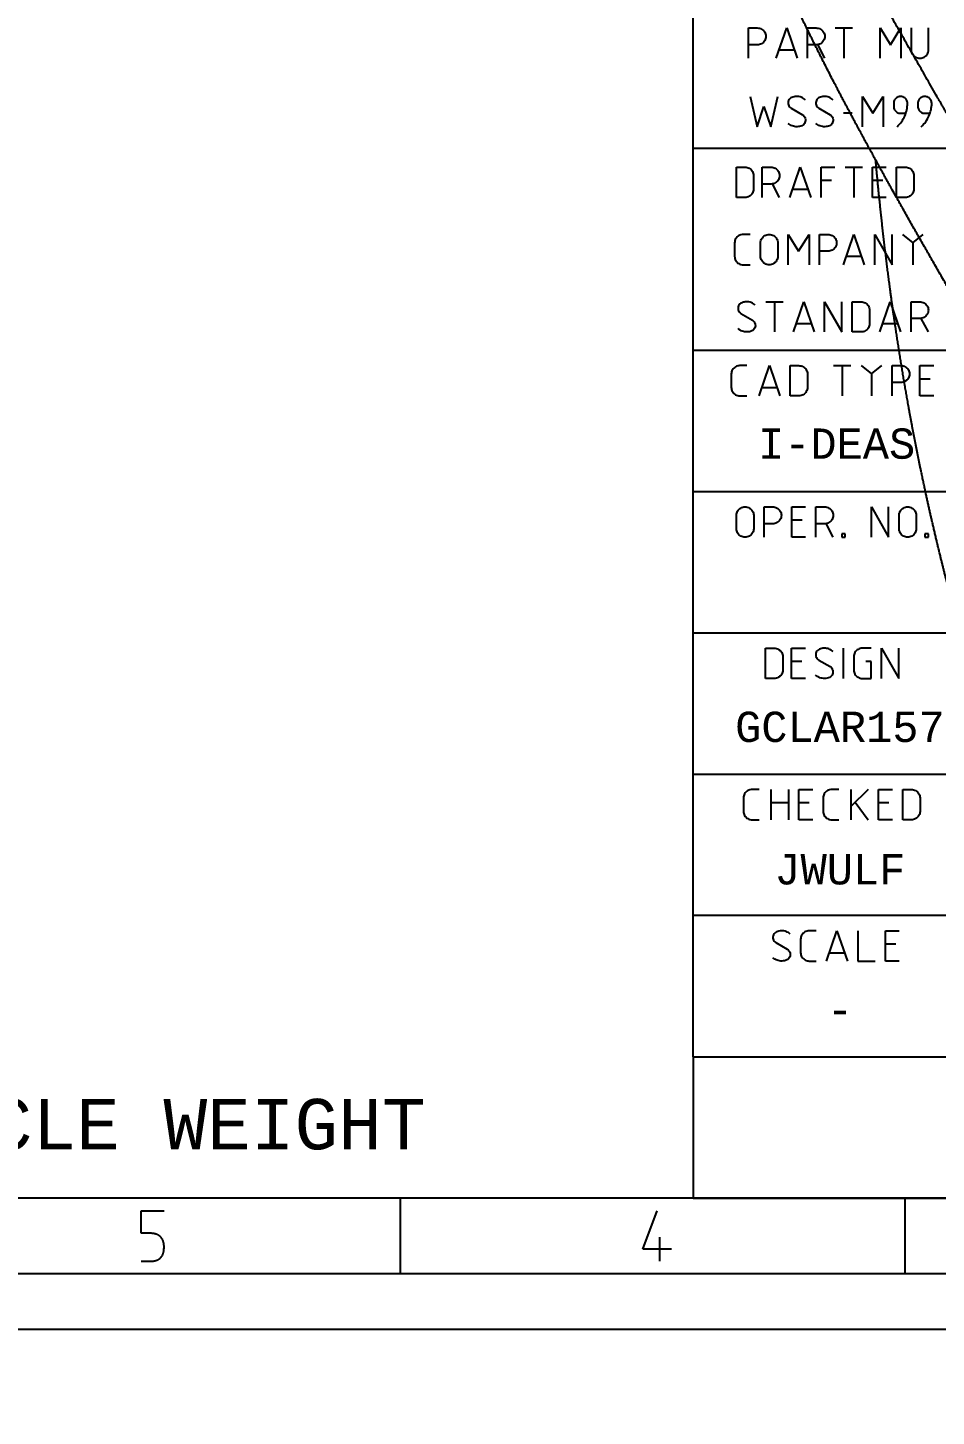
# Model space of a CAD drawing. Extents: x -912 to 8450, y -583 to 4401.
# Drawn here: x 939.1 to 1029.1, y -8.6 to 129 of the extents above; entities that cross this region are included whole.
import ezdxf
from ezdxf.enums import TextEntityAlignment as Align

# ---------------------------------------------------------------- set-up
doc = ezdxf.new("R2010")
doc.units = 0
doc.header["$MEASUREMENT"] = 0
doc.layers.add('1', color=7, linetype='CONTINUOUS')
doc.layers.add('4', color=7, linetype='CONTINUOUS')
doc.styles.get("Standard").update_dxf_attribs({"font": 'monotxt.shx'})

# ---------------------------------------------------------------- blocks, each defined once
blk = doc.blocks.new('A0_SIZE_FORMAT_E')
at = {"layer": '1', "color": 2, "linetype": 'CONTINUOUS'}
for p, q in [((-184, 27), (-184, 141)), ((-13, 117), (-184, 117)), ((-13, 97), (-184, 97)), ((-13, 83), (-184, 83)), ((-13, 69), (-184, 69)), ((-168.75, 55), (-184, 55)), ((-155.5, 55), (-168.75, 55)), ((-13, 41), (-184, 41)), ((-184, 27), (-184, 13)), ((-184, 27), (-13, 27)), ((-184, 13), (-13, 13))]:
    blk.add_line(p, q, dxfattribs=at)
at = {"layer": '1', "color": 3, "linetype": 'CONTINUOUS'}
for p, q in [((-178.51, 128.95), (-177.66, 128.95)), ((-178.51, 125.95), (-178.51, 128.95)), ((-175.77, 125.95), (-174.74, 128.95)), ((-174.74, 128.95), (-173.71, 125.95)), ((-172.68, 128.95), (-171.83, 128.95)), ((-172.68, 125.95), (-172.68, 128.95)), ((-169.94, 128.95), (-168.23, 128.95)), ((-169.08, 128.95), (-169.08, 125.95)), ((-165.48, 128.95), (-164.46, 127.28)), ((-165.48, 125.95), (-165.48, 128.95)), ((-164.46, 127.28), (-163.43, 128.95)), ((-163.43, 128.95), (-163.43, 125.95)), ((-162.4, 128.95), (-162.4, 126.78)), ((-160.68, 126.78), (-160.68, 128.95)), ((-177.66, 127.28), (-178.51, 127.28)), ((-175.48, 126.78), (-174, 126.78)), ((-171.83, 127.28), (-172.68, 127.28)), ((-170.97, 125.95), (-171.66, 127.3)), ((-178.37, 122.17), (-177.68, 119.17)), ((-177.68, 119.17), (-177, 121.17)), ((-177, 121.17), (-176.31, 119.17)), ((-176.31, 119.17), (-175.63, 122.17)), ((-167.23, 122.17), (-166.2, 120.5)), ((-167.23, 119.17), (-167.23, 122.17)), ((-166.2, 120.5), (-165.17, 122.17)), ((-165.17, 122.17), (-165.17, 119.17)), ((-164.14, 121.5), (-164.14, 121.17)), ((-161.74, 121.5), (-161.74, 121.17)), ((-174.31, 121), (-173.17, 120.34)), ((-171.56, 121), (-170.43, 120.34)), ((-168.26, 120.5), (-169.11, 120.5)), ((-163.46, 120.5), (-162.94, 120.5)), ((-161.06, 120.5), (-160.54, 120.5)), ((-179.73, 112.16), (-179.73, 115.16)), ((-179.73, 115.16), (-178.88, 115.16)), ((-178.02, 114.33), (-178.02, 112.99)), ((-177.16, 115.16), (-176.3, 115.16)), ((-177.16, 112.16), (-177.16, 115.16)), ((-174.42, 112.16), (-173.39, 115.16)), ((-173.39, 115.16), (-172.36, 112.16)), ((-171.33, 115.16), (-169.96, 115.16)), ((-171.33, 112.16), (-171.33, 115.16)), ((-168.93, 115.16), (-167.22, 115.16)), ((-168.08, 115.16), (-168.08, 112.16)), ((-166.25, 115.16), (-164.88, 115.16)), ((-166.25, 112.16), (-166.25, 115.16)), ((-163.85, 112.16), (-163.85, 115.16)), ((-163.85, 115.16), (-162.99, 115.16)), ((-162.13, 114.33), (-162.13, 112.99)), ((-176.3, 113.49), (-177.16, 113.49)), ((-175.45, 112.16), (-176.14, 113.51)), ((-174.13, 112.99), (-172.65, 112.99)), ((-170.3, 113.83), (-171.33, 113.83)), ((-165.22, 113.83), (-166.25, 113.83)), ((-178.88, 112.16), (-179.73, 112.16)), ((-164.88, 112.16), (-166.25, 112.16)), ((-162.99, 112.16), (-163.85, 112.16)), ((-179.9, 107.66), (-179.9, 106.33)), ((-178.36, 108.49), (-179.05, 108.49)), ((-177.33, 106.33), (-177.33, 107.66)), ((-175.62, 107.66), (-175.62, 106.33)), ((-174.59, 108.49), (-173.56, 106.83)), ((-174.59, 105.49), (-174.59, 108.49)), ((-173.56, 106.83), (-172.53, 108.49)), ((-172.53, 108.49), (-172.53, 105.49)), ((-171.5, 108.49), (-170.65, 108.49)), ((-171.5, 105.49), (-171.5, 108.49)), ((-169.1, 105.49), (-168.08, 108.49)), ((-168.08, 108.49), (-167.05, 105.49)), ((-166.02, 108.49), (-164.3, 105.49)), ((-166.02, 105.49), (-166.02, 108.49)), ((-164.3, 105.49), (-164.3, 108.49)), ((-163.28, 108.49), (-162.25, 107.66)), ((-162.25, 107.66), (-161.22, 108.49)), ((-162.25, 107.66), (-162.25, 105.49)), ((-170.65, 106.83), (-171.5, 106.83)), ((-168.82, 106.33), (-167.33, 106.33)), ((-179.05, 105.49), (-178.36, 105.49)), ((-176.82, 101.83), (-175.1, 101.83)), ((-175.96, 101.83), (-175.96, 98.83)), ((-174.08, 98.83), (-173.05, 101.83)), ((-173.05, 101.83), (-172.02, 98.83)), ((-170.99, 101.83), (-169.28, 98.83)), ((-170.99, 98.83), (-170.99, 101.83)), ((-169.28, 98.83), (-169.28, 101.83)), ((-168.25, 98.83), (-168.25, 101.83)), ((-168.25, 101.83), (-167.39, 101.83)), ((-165.5, 98.83), (-164.48, 101.83)), ((-164.48, 101.83), (-163.45, 98.83)), ((-162.42, 101.83), (-161.56, 101.83)), ((-162.42, 98.83), (-162.42, 101.83)), ((-179.27, 100.66), (-178.14, 100)), ((-166.53, 100.99), (-166.53, 99.66)), ((-173.79, 99.66), (-172.3, 99.66)), ((-165.22, 99.66), (-163.73, 99.66)), ((-161.56, 100.16), (-162.42, 100.16)), ((-160.7, 98.83), (-161.4, 100.18)), ((-167.39, 98.83), (-168.25, 98.83)), ((-178.68, 95.5), (-179.37, 95.5)), ((-177.48, 92.5), (-176.45, 95.5)), ((-176.45, 95.5), (-175.43, 92.5)), ((-174.4, 92.5), (-174.4, 95.5)), ((-174.4, 95.5), (-173.54, 95.5)), ((-170.11, 95.5), (-168.4, 95.5)), ((-169.26, 95.5), (-169.26, 92.5)), ((-167.37, 95.5), (-166.34, 94.67)), ((-166.34, 94.67), (-165.31, 95.5)), ((-164.28, 95.5), (-163.43, 95.5)), ((-164.28, 92.5), (-164.28, 95.5)), ((-161.54, 95.5), (-160.17, 95.5)), ((-161.54, 92.5), (-161.54, 95.5)), ((-180.23, 94.67), (-180.23, 93.33)), ((-172.68, 94.67), (-172.68, 93.33)), ((-166.34, 94.67), (-166.34, 92.5)), ((-163.43, 93.83), (-164.28, 93.83)), ((-160.51, 94.17), (-161.54, 94.17)), ((-179.37, 92.5), (-178.68, 92.5)), ((-177.2, 93.33), (-175.71, 93.33)), ((-173.54, 92.5), (-174.4, 92.5)), ((-160.17, 92.5), (-161.54, 92.5)), ((-176.98, 81.5), (-176.12, 81.5)), ((-176.98, 78.5), (-176.98, 81.5)), ((-174.24, 81.5), (-172.87, 81.5)), ((-174.24, 78.5), (-174.24, 81.5)), ((-171.84, 81.5), (-170.98, 81.5)), ((-171.84, 78.5), (-171.84, 81.5)), ((-166.35, 81.5), (-164.64, 78.5)), ((-166.35, 78.5), (-166.35, 81.5)), ((-164.64, 78.5), (-164.64, 81.5)), ((-179.72, 79.33), (-179.72, 80.67)), ((-178.01, 80.67), (-178.01, 79.33)), ((-176.12, 79.83), (-176.98, 79.83)), ((-173.21, 80.17), (-174.24, 80.17)), ((-170.98, 79.83), (-171.84, 79.83)), ((-170.13, 78.5), (-170.82, 79.85)), ((-163.61, 79.33), (-163.61, 80.67)), ((-161.9, 80.67), (-161.9, 79.33)), ((-172.87, 78.5), (-174.24, 78.5)), ((-169.27, 78.83), (-169.27, 78.5)), ((-168.93, 78.83), (-169.27, 78.83)), ((-169.27, 78.5), (-168.93, 78.5)), ((-168.93, 78.5), (-168.93, 78.83)), ((-161.04, 78.83), (-161.04, 78.5)), ((-160.7, 78.83), (-161.04, 78.83)), ((-161.04, 78.5), (-160.7, 78.5)), ((-160.7, 78.5), (-160.7, 78.83)), ((-176.84, 64.5), (-176.84, 67.5)), ((-176.84, 67.5), (-175.98, 67.5)), ((-174.27, 67.5), (-172.89, 67.5)), ((-174.27, 64.5), (-174.27, 67.5)), ((-169.12, 64.5), (-169.12, 67.5)), ((-166.38, 67.5), (-167.24, 67.5)), ((-165.35, 67.5), (-163.64, 64.5)), ((-165.35, 64.5), (-165.35, 67.5)), ((-163.64, 64.5), (-163.64, 67.5)), ((-175.12, 66.67), (-175.12, 65.33)), ((-173.24, 66.17), (-174.27, 66.17)), ((-171.57, 66.33), (-170.44, 65.67)), ((-168.09, 66.67), (-168.09, 65.33)), ((-166.38, 66.17), (-166.89, 66.17)), ((-166.38, 64.5), (-166.38, 66.17)), ((-175.98, 64.5), (-176.84, 64.5)), ((-172.89, 64.5), (-174.27, 64.5)), ((-167.24, 64.5), (-166.38, 64.5)), ((-179.02, 52.67), (-179.02, 51.33)), ((-177.47, 53.5), (-178.16, 53.5)), ((-176.27, 50.5), (-176.27, 53.5)), ((-174.56, 53.5), (-174.56, 50.5)), ((-173.53, 53.5), (-172.16, 53.5)), ((-173.53, 50.5), (-173.53, 53.5)), ((-171.13, 52.67), (-171.13, 51.33)), ((-169.59, 53.5), (-170.27, 53.5)), ((-168.39, 53.5), (-168.39, 50.5)), ((-166.67, 53.5), (-168.39, 51.83)), ((-165.64, 53.5), (-164.27, 53.5)), ((-165.64, 50.5), (-165.64, 53.5)), ((-163.24, 50.5), (-163.24, 53.5)), ((-163.24, 53.5), (-162.39, 53.5)), ((-161.53, 52.67), (-161.53, 51.33)), ((-174.56, 52.17), (-176.27, 52.17)), ((-172.5, 52.17), (-173.53, 52.17)), ((-167.94, 52.26), (-166.67, 50.5)), ((-164.62, 52.17), (-165.64, 52.17)), ((-178.16, 50.5), (-177.47, 50.5)), ((-172.16, 50.5), (-173.53, 50.5)), ((-170.27, 50.5), (-169.59, 50.5)), ((-164.27, 50.5), (-165.64, 50.5)), ((-162.39, 50.5), (-163.24, 50.5)), ((-173.36, 38.67), (-173.36, 37.33)), ((-171.82, 39.5), (-172.5, 39.5)), ((-170.79, 36.5), (-169.76, 39.5)), ((-169.76, 39.5), (-168.73, 36.5)), ((-167.7, 39.5), (-167.7, 36.5)), ((-164.96, 39.5), (-163.59, 39.5)), ((-164.96, 36.5), (-164.96, 39.5)), ((-175.81, 38.33), (-174.68, 37.67)), ((-170.5, 37.33), (-169.02, 37.33)), ((-163.93, 38.17), (-164.96, 38.17)), ((-172.5, 36.5), (-171.82, 36.5)), ((-167.7, 36.5), (-165.99, 36.5)), ((-163.59, 36.5), (-164.96, 36.5)), ((-13, 13), (-1176, 13)), ((-213, 5.5), (-213, 13)), ((-163, 5.5), (-163, 13)), ((-238.72, 11.75), (-236.43, 11.75)), ((-238.72, 9.53), (-238.72, 11.75)), ((-189, 7.94), (-187.57, 11.75)), ((-237.82, 9.53), (-238.72, 9.53)), ((-187.34, 9.13), (-187.34, 8.65)), ((-187.34, 8.65), (-187.34, 8.18)), ((-186.15, 7.94), (-189, 7.94)), ((-187.34, 8.18), (-187.34, 7.94)), ((-187.34, 7.94), (-187.34, 7.7)), ((-187.34, 7.7), (-187.34, 7.23)), ((-187.34, 7.23), (-187.34, 6.75)), ((-238.72, 6.75), (-237.82, 6.75)), ((-5.5, 5.5), (-1183.5, 5.5)), ((0, 0), (-1189, 0))]:
    blk.add_line(p, q, dxfattribs=at)
for points in [[(-236.43, 8.14), (-236.44, 8.23, 0.008574), (-236.44, 8.32, 0.009146), (-236.45, 8.4, 0.009776), (-236.46, 8.48, 0.010412), (-236.47, 8.56, 0.011102), (-236.49, 8.64, 0.011783), (-236.51, 8.71, 0.012502), (-236.53, 8.78, 0.013189), (-236.56, 8.84, 0.013885), (-236.59, 8.91, 0.014517), (-236.62, 8.97, 0.015109), (-236.66, 9.02, 0.015592), (-236.7, 9.08, 0.016009), (-236.74, 9.13, 0.01631), (-236.78, 9.18, 0.016414), (-236.83, 9.22, 0.016315), (-236.88, 9.26, 0.016312), (-236.94, 9.3, 0.016362), (-236.99, 9.34, 0.015486), (-237.05, 9.37, 0.014024), (-237.12, 9.4, 0.014902), (-237.18, 9.43, 0.016896), (-237.25, 9.45, 0.012089), (-237.32, 9.47, 0.004017), (-237.39, 9.49, 0.015984), (-237.48, 9.5, 0.024457), (-237.62, 9.52, 0.010712), (-237.82, 9.53, 0.005392)], [(-237.82, 6.75), (-237.73, 6.75, 0.008575), (-237.64, 6.76, 0.009146), (-237.56, 6.76, 0.009777), (-237.48, 6.78, 0.010413), (-237.4, 6.79, 0.011102), (-237.32, 6.81, 0.011784), (-237.25, 6.83, 0.012503), (-237.18, 6.85, 0.013189), (-237.12, 6.88, 0.013885), (-237.05, 6.91, 0.014517), (-236.99, 6.94, 0.015108), (-236.94, 6.98, 0.015591), (-236.88, 7.01, 0.016008), (-236.83, 7.06, 0.016309), (-236.78, 7.1, 0.016413), (-236.74, 7.15, 0.016313), (-236.7, 7.2, 0.01631), (-236.66, 7.25, 0.01636), (-236.62, 7.31, 0.015484), (-236.59, 7.37, 0.014022), (-236.56, 7.43, 0.0149), (-236.53, 7.5, 0.016894), (-236.51, 7.57, 0.012087), (-236.49, 7.64, 0.004016), (-236.47, 7.71, 0.015982), (-236.46, 7.79, 0.024454), (-236.45, 7.94, 0.010711), (-236.43, 8.14, 0.005391)]]:
    blk.add_lwpolyline(points, format="xyb", dxfattribs=at)
for points in [[(-177.66, 128.95), (-177.51, 128.95), (-177.21, 128.87), (-176.88, 128.55), (-176.8, 128.26), (-176.8, 128.12)], [(-176.8, 128.12), (-176.8, 127.97), (-176.88, 127.68), (-177.21, 127.36), (-177.51, 127.28), (-177.66, 127.28)], [(-171.83, 128.95), (-171.68, 128.95), (-171.38, 128.87), (-171.05, 128.55), (-170.97, 128.26), (-170.97, 128.12)], [(-170.97, 128.12), (-170.97, 127.97), (-171.05, 127.68), (-171.38, 127.36), (-171.68, 127.28), (-171.83, 127.28)], [(-162.4, 126.78), (-162.4, 126.64), (-162.32, 126.35), (-161.99, 126.03), (-161.69, 125.95), (-161.54, 125.95)], [(-161.54, 125.95), (-161.39, 125.95), (-161.09, 126.03), (-160.76, 126.35), (-160.68, 126.64), (-160.68, 126.78)], [(-174.24, 122.07), (-174.38, 122.01), (-174.6, 121.79), (-174.62, 121.32), (-174.44, 121.07), (-174.31, 121)], [(-172.88, 121.83), (-173, 121.94), (-173.28, 122.11), (-173.77, 122.2), (-174.09, 122.13), (-174.24, 122.07)], [(-171.49, 122.07), (-171.63, 122.01), (-171.85, 121.79), (-171.88, 121.32), (-171.7, 121.07), (-171.56, 121)], [(-170.14, 121.83), (-170.26, 121.94), (-170.54, 122.11), (-171.02, 122.2), (-171.35, 122.13), (-171.49, 122.07)], [(-163.46, 122.17), (-163.58, 122.17), (-163.81, 122.1), (-164.08, 121.85), (-164.14, 121.62), (-164.14, 121.5)], [(-164.14, 121.17), (-164.14, 121.05), (-164.08, 120.82), (-163.81, 120.56), (-163.58, 120.5), (-163.46, 120.5)], [(-162.77, 121.5), (-162.77, 121.62), (-162.83, 121.85), (-163.1, 122.1), (-163.34, 122.17), (-163.46, 122.17)], [(-161.06, 122.17), (-161.18, 122.17), (-161.41, 122.1), (-161.68, 121.85), (-161.74, 121.62), (-161.74, 121.5)], [(-161.74, 121.17), (-161.74, 121.05), (-161.68, 120.82), (-161.41, 120.56), (-161.18, 120.5), (-161.06, 120.5)], [(-160.37, 121.5), (-160.37, 121.62), (-160.43, 121.85), (-160.7, 122.1), (-160.94, 122.17), (-161.06, 122.17)], [(-173.17, 120.34), (-173.04, 120.26), (-172.86, 120.02), (-172.88, 119.56), (-173.09, 119.33), (-173.23, 119.27)], [(-170.43, 120.34), (-170.3, 120.26), (-170.12, 120.02), (-170.14, 119.56), (-170.35, 119.33), (-170.49, 119.27)], [(-173.23, 119.27), (-173.38, 119.21), (-173.71, 119.14), (-174.2, 119.22), (-174.48, 119.39), (-174.6, 119.5)], [(-170.49, 119.27), (-170.64, 119.21), (-170.96, 119.14), (-171.46, 119.22), (-171.74, 119.39), (-171.85, 119.5)], [(-178.88, 115.16), (-178.73, 115.16), (-178.43, 115.08), (-178.1, 114.76), (-178.02, 114.47), (-178.02, 114.33)], [(-176.3, 115.16), (-176.15, 115.16), (-175.86, 115.08), (-175.53, 114.76), (-175.45, 114.47), (-175.45, 114.33)], [(-175.45, 114.33), (-175.45, 114.18), (-175.53, 113.89), (-175.86, 113.57), (-176.15, 113.49), (-176.3, 113.49)], [(-162.99, 115.16), (-162.84, 115.16), (-162.54, 115.08), (-162.21, 114.76), (-162.13, 114.47), (-162.13, 114.33)], [(-178.02, 112.99), (-178.02, 112.85), (-178.1, 112.56), (-178.43, 112.24), (-178.73, 112.16), (-178.88, 112.16)], [(-162.13, 112.99), (-162.13, 112.85), (-162.21, 112.56), (-162.54, 112.24), (-162.84, 112.16), (-162.99, 112.16)], [(-179.05, 108.49), (-179.2, 108.49), (-179.5, 108.42), (-179.82, 108.1), (-179.9, 107.81), (-179.9, 107.66)], [(-177.33, 107.66), (-177.33, 107.81), (-177.25, 108.1), (-176.92, 108.42), (-176.62, 108.49), (-176.48, 108.49)], [(-176.48, 108.49), (-176.33, 108.49), (-176.03, 108.42), (-175.7, 108.1), (-175.62, 107.81), (-175.62, 107.66)], [(-170.65, 108.49), (-170.5, 108.49), (-170.2, 108.42), (-169.87, 108.1), (-169.79, 107.81), (-169.79, 107.66)], [(-169.79, 107.66), (-169.79, 107.52), (-169.87, 107.23), (-170.2, 106.91), (-170.5, 106.83), (-170.65, 106.83)], [(-179.9, 106.33), (-179.9, 106.18), (-179.82, 105.89), (-179.5, 105.57), (-179.2, 105.49), (-179.05, 105.49)], [(-176.48, 105.49), (-176.62, 105.49), (-176.92, 105.57), (-177.25, 105.89), (-177.33, 106.18), (-177.33, 106.33)], [(-175.62, 106.33), (-175.62, 106.18), (-175.7, 105.89), (-176.03, 105.57), (-176.33, 105.49), (-176.48, 105.49)], [(-177.85, 101.49), (-177.96, 101.6), (-178.24, 101.77), (-178.73, 101.86), (-179.05, 101.79), (-179.2, 101.73)], [(-167.39, 101.83), (-167.24, 101.83), (-166.94, 101.75), (-166.61, 101.43), (-166.53, 101.14), (-166.53, 100.99)], [(-161.56, 101.83), (-161.41, 101.83), (-161.11, 101.75), (-160.78, 101.43), (-160.7, 101.14), (-160.7, 100.99)], [(-179.2, 101.73), (-179.34, 101.67), (-179.56, 101.45), (-179.59, 100.98), (-179.4, 100.73), (-179.27, 100.66)], [(-160.7, 100.99), (-160.7, 100.85), (-160.78, 100.56), (-161.11, 100.24), (-161.41, 100.16), (-161.56, 100.16)], [(-178.2, 98.93), (-178.35, 98.87), (-178.67, 98.8), (-179.16, 98.88), (-179.44, 99.05), (-179.56, 99.16)], [(-178.14, 100), (-178.01, 99.92), (-177.82, 99.68), (-177.85, 99.22), (-178.06, 98.99), (-178.2, 98.93)], [(-166.53, 99.66), (-166.53, 99.52), (-166.61, 99.23), (-166.94, 98.91), (-167.24, 98.83), (-167.39, 98.83)], [(-179.37, 95.5), (-179.52, 95.5), (-179.82, 95.42), (-180.15, 95.1), (-180.23, 94.81), (-180.23, 94.67)], [(-173.54, 95.5), (-173.39, 95.5), (-173.09, 95.42), (-172.76, 95.1), (-172.68, 94.81), (-172.68, 94.67)], [(-163.43, 95.5), (-163.28, 95.5), (-162.98, 95.42), (-162.65, 95.1), (-162.57, 94.81), (-162.57, 94.67)], [(-162.57, 94.67), (-162.57, 94.52), (-162.65, 94.23), (-162.98, 93.91), (-163.28, 93.83), (-163.43, 93.83)], [(-180.23, 93.33), (-180.23, 93.19), (-180.15, 92.9), (-179.82, 92.58), (-179.52, 92.5), (-179.37, 92.5)], [(-172.68, 93.33), (-172.68, 93.19), (-172.76, 92.9), (-173.09, 92.58), (-173.39, 92.5), (-173.54, 92.5)], [(-179.72, 80.67), (-179.73, 80.81), (-179.64, 81.1), (-179.32, 81.42), (-179.02, 81.5), (-178.87, 81.5)], [(-178.87, 81.5), (-178.72, 81.5), (-178.42, 81.42), (-178.09, 81.1), (-178.01, 80.81), (-178.01, 80.67)], [(-176.12, 81.5), (-175.98, 81.5), (-175.68, 81.42), (-175.35, 81.1), (-175.27, 80.81), (-175.27, 80.67)], [(-170.98, 81.5), (-170.83, 81.5), (-170.53, 81.42), (-170.21, 81.1), (-170.13, 80.81), (-170.13, 80.67)], [(-163.61, 80.67), (-163.61, 80.81), (-163.53, 81.1), (-163.2, 81.42), (-162.9, 81.5), (-162.75, 81.5)], [(-162.75, 81.5), (-162.6, 81.5), (-162.31, 81.42), (-161.98, 81.1), (-161.9, 80.81), (-161.9, 80.67)], [(-175.27, 80.67), (-175.27, 80.52), (-175.35, 80.23), (-175.68, 79.91), (-175.98, 79.83), (-176.12, 79.83)], [(-170.13, 80.67), (-170.13, 80.52), (-170.21, 80.23), (-170.53, 79.91), (-170.83, 79.83), (-170.98, 79.83)], [(-178.87, 78.5), (-179.02, 78.5), (-179.32, 78.58), (-179.64, 78.9), (-179.73, 79.19), (-179.72, 79.33)], [(-178.01, 79.33), (-178.01, 79.19), (-178.09, 78.9), (-178.42, 78.58), (-178.72, 78.5), (-178.87, 78.5)], [(-162.75, 78.5), (-162.9, 78.5), (-163.2, 78.58), (-163.53, 78.9), (-163.61, 79.19), (-163.61, 79.33)], [(-161.9, 79.33), (-161.9, 79.19), (-161.98, 78.9), (-162.31, 78.58), (-162.6, 78.5), (-162.75, 78.5)], [(-175.98, 67.5), (-175.83, 67.5), (-175.53, 67.42), (-175.2, 67.1), (-175.12, 66.81), (-175.12, 66.67)], [(-170.15, 67.17), (-170.27, 67.28), (-170.55, 67.45), (-171.03, 67.53), (-171.36, 67.46), (-171.5, 67.4)], [(-167.24, 67.5), (-167.39, 67.5), (-167.69, 67.42), (-168.01, 67.1), (-168.09, 66.81), (-168.09, 66.67)], [(-171.5, 67.4), (-171.64, 67.34), (-171.86, 67.12), (-171.89, 66.65), (-171.71, 66.4), (-171.57, 66.33)], [(-175.12, 65.33), (-175.12, 65.19), (-175.2, 64.9), (-175.53, 64.58), (-175.83, 64.5), (-175.98, 64.5)], [(-170.5, 64.61), (-170.65, 64.54), (-170.97, 64.47), (-171.47, 64.55), (-171.75, 64.72), (-171.87, 64.83)], [(-170.44, 65.67), (-170.31, 65.6), (-170.13, 65.35), (-170.15, 64.89), (-170.36, 64.67), (-170.5, 64.61)], [(-168.09, 65.33), (-168.09, 65.19), (-168.01, 64.9), (-167.69, 64.58), (-167.39, 64.5), (-167.24, 64.5)], [(-178.16, 53.5), (-178.31, 53.5), (-178.61, 53.42), (-178.94, 53.1), (-179.02, 52.81), (-179.02, 52.67)], [(-170.27, 53.5), (-170.42, 53.5), (-170.72, 53.42), (-171.05, 53.1), (-171.13, 52.81), (-171.13, 52.67)], [(-162.39, 53.5), (-162.24, 53.5), (-161.94, 53.42), (-161.61, 53.1), (-161.53, 52.81), (-161.53, 52.67)], [(-179.02, 51.33), (-179.02, 51.19), (-178.94, 50.9), (-178.61, 50.58), (-178.31, 50.5), (-178.16, 50.5)], [(-171.13, 51.33), (-171.13, 51.19), (-171.05, 50.9), (-170.72, 50.58), (-170.42, 50.5), (-170.27, 50.5)], [(-161.53, 51.33), (-161.53, 51.19), (-161.61, 50.9), (-161.94, 50.58), (-162.24, 50.5), (-162.39, 50.5)], [(-175.74, 39.4), (-175.88, 39.34), (-176.1, 39.12), (-176.13, 38.65), (-175.94, 38.4), (-175.81, 38.33)], [(-174.39, 39.17), (-174.5, 39.28), (-174.78, 39.45), (-175.27, 39.53), (-175.59, 39.46), (-175.74, 39.4)], [(-172.5, 39.5), (-172.65, 39.5), (-172.95, 39.42), (-173.28, 39.1), (-173.36, 38.81), (-173.36, 38.67)], [(-174.68, 37.67), (-174.55, 37.6), (-174.36, 37.35), (-174.39, 36.89), (-174.6, 36.67), (-174.74, 36.61)], [(-173.36, 37.33), (-173.36, 37.19), (-173.28, 36.9), (-172.95, 36.58), (-172.65, 36.5), (-172.5, 36.5)], [(-174.74, 36.61), (-174.89, 36.54), (-175.21, 36.47), (-175.7, 36.55), (-175.98, 36.72), (-176.1, 36.83)]]:
    blk.add_open_spline(points, degree=3, knots=[0, 0, 0, 0, 0.333333, 0.666667, 1, 1, 1, 1], dxfattribs=at)
for points in [[(-163.8, 119.17), (-163.64, 119.32), (-163.35, 119.65), (-163.02, 120.22), (-162.82, 120.85), (-162.77, 121.28), (-162.77, 121.5)], [(-161.4, 119.17), (-161.24, 119.32), (-160.95, 119.65), (-160.62, 120.22), (-160.42, 120.85), (-160.37, 121.28), (-160.37, 121.5)]]:
    blk.add_open_spline(points, degree=3, dxfattribs=at)
for tag, height, p in [('REFERENCE', 3, (-85.38, 135.86)), ('CADTYPE', 3, (-169.79, 87.77)), ('CADLOC.', 3, (-142.12, 87.54)), ('DRAWING', 4, (-70.3, 74.33)), ('OPER.NO.', 3, (-169.47, 73.86)), ('UNIT', 3, (-142.37, 74.04)), ('SHT', 3, (-18.73, 65.4)), ('DESIGN', 3, (-169.47, 59.71)), ('DETAIL', 3, (-142.37, 59.82)), ('TITLE1', 4, (-79.24, 57.66)), ('OF', 3, (-18.73, 58.64)), ('RH/LH', 3, (-22.58, 50.9)), ('TITLE2', 4, (-79.48, 48.12)), ('CHECKED', 3, (-169.47, 45.59)), ('SAFETY', 3, (-142.37, 45.59)), ('SHOWN', 3, (-22.69, 45.29)), ('SCALE', 3, (-169.47, 31.7)), ('YYYYMMDD', 3, (-142.37, 31.81))]:
    blk.add_attdef(tag, text='', height=height, dxfattribs=at).set_placement(p, align=Align.MIDDLE_CENTER)
for tag, p in [('FECDS_VERSION', (-133.17, 100.29)), ('DRW-CAD_FILE', (-111.32, 87.91)), ('VERSION', (-57.34, 87.81)), ('DIVISION', (-91.29, 37.38)), ('PLANT', (-91.29, 30.7)), ('GSDB', (-32.68, 30.49))]:
    blk.add_attdef(tag, text='', height=3, dxfattribs=at).set_placement(p, align=Align.MIDDLE_LEFT)
at = {"layer": '1', "color": 3, "linetype": 'CONTINUOUS', "width": 0.9}
blk.add_attdef('DTMC', text='', height=3, dxfattribs=at).set_placement((-26.48, 92.22), align=Align.MIDDLE_CENTER)
blk = doc.blocks.new('*T35')
at = {"layer": '1', "color": 1, "linetype": 'CONTINUOUS'}
for s, p in [('# DO NOT SCALE', (0, 0)), ('  DEPENDANT ON GROSS VEHICLE WEIGHT', (0, -7.5))]:
    blk.add_text(s, height=5, dxfattribs=at).set_placement(p)

msp = doc.modelspace()

# ---------------------------------------------------------------- linework, layer by layer
at = {"layer": '4', "color": 3, "linetype": 'CONTINUOUS'}
for points, knots in [([(1665.1215, -313.7097), (1664.9982, -313.69316), (1664.8751, -313.67541), (1664.7519, -313.65742), (1660.6899, -313.08503), (1656.6274, -312.51679), (1652.6878, -311.9691), (1648.0369, -311.32579), (1643.3857, -310.68547), (1642.6748, -310.58518), (1640.9308, -310.32954), (1639.1915, -310.04569), (1638.1629, -309.86656), (1636.0455, -309.47375), (1633.9327, -309.0529), (1632.844, -308.8327), (1628.0186, -307.85779), (1623.1914, -306.89149), (1619.4529, -306.14524), (1610.0884, -304.27584), (1600.7267, -302.39381), (1595.1047, -301.25166), (1583.8552, -298.93233), (1572.6232, -296.5302), (1567.0064, -295.30299), (1555.7777, -292.79131), (1544.577, -290.15741), (1538.9808, -288.80662), (1527.8034, -286.03496), (1516.6632, -283.11786), (1511.1021, -281.62122), (1501.7704, -279.0395), (1492.4709, -276.34476), (1488.7081, -275.23432), (1481.832, -273.16606), (1474.9759, -271.03347), (1471.87, -270.05264), (1462.6228, -267.08479), (1453.4179, -263.98834), (1447.3205, -261.87078), (1432.2904, -256.47664), (1417.4139, -250.67613), (1408.6129, -247.06342), (1386.0639, -237.28589), (1364.0915, -226.27147), (1350.8893, -219.00059), (1330.6258, -206.67473), (1311.2503, -193.02589), (1304.3058, -187.87539), (1292.9507, -179.0341), (1281.9188, -169.79599), (1277.5628, -166.04871), (1271.5011, -160.70611), (1265.5187, -155.27574), (1263.7968, -153.69963), (1257.7087, -148.07993), (1251.7035, -142.37131), (1247.4325, -138.22684), (1234.3703, -125.2934), (1221.7078, -111.96519), (1213.3259, -102.78284), (1196.9642, -84.140765), (1181.333, -64.882549), (1173.7204, -55.128919), (1157.3137, -33.256366), (1141.8553, -10.69986), (1133.6886, 1.850706), (1120.5941, 23.09636), (1108.4145, 44.875821), (1103.6943, 53.672541), (1096.843, 67.008563), (1090.365, 80.528084), (1088.2428, 85.06598), (1084.6782, 92.880278), (1081.2463, 100.75362), (1079.8379, 104.04319), (1077.0941, 110.58025), (1074.4472, 117.14177), (1073.1607, 120.39734), (1071.2586, 125.32128), (1069.4264, 130.23786), (1068.8149, 131.90001), (1067.3222, 136.00964), (1065.8858, 140.09635), (1065.0504, 142.52052), (1063.4266, 147.32146), (1061.8906, 152.02499), (1061.1466, 154.3403), (1059.7898, 158.61816), (1058.5098, 162.74173), (1057.9286, 164.6403), (1056.9367, 167.9298), (1055.9715, 171.22201), (1055.5615, 172.63584), (1054.7429, 175.48909), (1053.9209, 178.41298), (1053.5077, 179.89648), (1052.6748, 182.9127), (1051.8299, 186.02278), (1051.4046, 187.60133), (1050.5505, 190.79366), (1049.6952, 194.04931), (1049.2695, 195.68719), (1048.184, 199.92001), (1047.138, 204.18473), (1046.514, 206.80113), (1044.9754, 213.43561), (1043.531, 220.11909), (1042.6916, 224.17156), (1040.5914, 234.7331), (1038.6879, 245.35226), (1037.5852, 251.89993), (1035.4098, 265.54836), (1033.4563, 279.23108), (1032.4926, 286.34666), (1030.231, 303.85834), (1028.1974, 321.39883), (1027.0517, 331.81304), (1025.6472, 345.12958), (1024.3165, 358.45388), (1024.0304, 361.3531), (1021.6167, 386.10792), (1019.4463, 410.88729), (1017.7199, 432.78104), (1014.5468, 478.03892), (1012.186, 523.34878), (1011.1834, 546.73621), (1009.8716, 585.71687), (1009.1577, 624.71274), (1008.9672, 640.30544), (1008.872, 655.89894), (1008.8719, 671.49244)], [0, 0, 0, 0, 0, 0, 0.000464013, 0.000464013, 0.000464013, 0.015301431, 0.015301431, 0.015301431, 0.01797944, 0.01797944, 0.01797944, 0.021875407, 0.021875407, 0.021875407, 0.026017981, 0.026017981, 0.026017981, 0.040237264, 0.040237264, 0.040237264, 0.061636305, 0.061636305, 0.061636305, 0.083082224, 0.083082224, 0.083082224, 0.10455676, 0.10455676, 0.10455676, 0.12603872, 0.12603872, 0.12603872, 0.14067398, 0.14067398, 0.14067398, 0.15282441, 0.15282441, 0.15282441, 0.17690503, 0.17690503, 0.17690503, 0.21240339, 0.21240339, 0.21240339, 0.26862328, 0.26862328, 0.26862328, 0.30090888, 0.30090888, 0.30090888, 0.32237237, 0.32237237, 0.32237237, 0.33109294, 0.33109294, 0.33109294, 0.35332587, 0.35332587, 0.35332587, 0.39976688, 0.39976688, 0.39976688, 0.44598617, 0.44598617, 0.44598617, 0.50190957, 0.50190957, 0.50190957, 0.53919695, 0.53919695, 0.53919695, 0.55790996, 0.55790996, 0.55790996, 0.57128059, 0.57128059, 0.57128059, 0.58441264, 0.58441264, 0.58441264, 0.59112916, 0.59112916, 0.59112916, 0.60104424, 0.60104424, 0.60104424, 0.61091167, 0.61091167, 0.61091167, 0.61958248, 0.61958248, 0.61958248, 0.62605401, 0.62605401, 0.62605401, 0.63252067, 0.63252067, 0.63252067, 0.6389919, 0.6389919, 0.6389919, 0.64544814, 0.64544814, 0.64544814, 0.65559246, 0.65559246, 0.65559246, 0.67108461, 0.67108461, 0.67108461, 0.69586183, 0.69586183, 0.69586183, 0.72265167, 0.72265167, 0.72265167, 0.76173863, 0.76173863, 0.76173863, 0.77260708, 0.77260708, 0.77260708, 0.85452775, 0.85452775, 0.85452775, 0.94183818, 0.94183818, 0.94183818, 1, 1, 1, 1, 1, 1]), ([(1653.9869, -305.8801), (1653.6649, -305.8324), (1653.343, -305.78473), (1653.021, -305.73737), (1652.0546, -305.597), (1651.0873, -305.46312), (1650.4421, -305.37683), (1648.8286, -305.16307), (1647.2157, -304.94459), (1646.2488, -304.80531), (1644.6411, -304.54277), (1643.0422, -304.23081), (1642.4039, -304.09833), (1634.6286, -302.41583), (1626.845, -300.7722), (1619.6985, -299.27055), (1608.0609, -296.81845), (1596.4347, -294.31817), (1591.9493, -293.34182), (1582.9846, -291.36344), (1574.0334, -289.32654), (1569.5617, -288.29176), (1559.1184, -285.83125), (1548.7016, -283.26257), (1542.7504, -281.75558), (1530.8579, -278.66144), (1519.0102, -275.40197), (1513.0929, -273.72921), (1503.2451, -270.8679), (1493.4341, -267.88495), (1489.5118, -266.67109), (1479.6731, -263.57265), (1469.875, -260.3488), (1463.9928, -258.36059), (1449.3449, -253.27166), (1434.816, -247.85406), (1426.1533, -244.47753), (1408.8942, -237.41684), (1391.9132, -229.71723), (1383.4796, -225.68026), (1364.9949, -216.30518), (1347.0458, -205.94067), (1337.3792, -199.93535), (1321.59, -189.37991), (1306.3975, -177.99307), (1300.4031, -173.29972), (1291.5354, -166.07077), (1282.8652, -158.60863), (1279.9846, -156.08729), (1275.6954, -152.27426), (1271.4466, -148.41659), (1270.0363, -147.12716), (1260.6893, -138.52118), (1251.5413, -129.7016), (1243.9102, -122.06471), (1228.2517, -105.81709), (1213.2, -89.006654), (1205.5155, -80.091562), (1192.8349, -64.820054), (1180.6395, -49.161361), (1175.7565, -42.723772), (1165.355, -28.642819), (1155.353, -14.275029), (1150.0851, -6.457442), (1141.0332, 7.435373), (1132.3713, 21.573732), (1128.7079, 27.719634), (1121.6058, 39.975479), (1114.8123, 52.405021), (1111.5278, 58.598412), (1105.7941, 69.751418), (1100.3249, 81.035796), (1097.9655, 86.037321), (1095.1808, 92.108636), (1092.4765, 98.215617), (1092.0135, 99.267722), (1090.6309, 102.42859), (1089.2698, 105.59882), (1088.3709, 107.7162), (1085.8246, 113.78345), (1083.3524, 119.87189), (1081.7786, 123.83926), (1079.3286, 130.17817), (1076.9954, 136.50049), (1076.1414, 138.85762), (1074.4688, 143.56168), (1072.8766, 148.21614), (1072.1007, 150.52917), (1070.8438, 154.34382), (1069.6473, 158.07961), (1069.1783, 159.55837), (1068.2896, 162.38534), (1067.4331, 165.14841), (1067.0274, 166.46708), (1065.8357, 170.376), (1064.7043, 174.21246), (1063.9691, 176.76414), (1062.6945, 181.3088), (1061.4272, 186.05584), (1060.8825, 188.13651), (1059.7905, 192.39051), (1058.6999, 196.80041), (1058.1567, 199.03704), (1056.5263, 205.86863), (1054.9602, 212.79569), (1053.9457, 217.46497), (1051.9894, 226.84466), (1050.1803, 236.29087), (1049.3119, 241.02354), (1047.9221, 248.92598), (1046.6231, 256.8472), (1046.117, 260.01852), (1042.94, 280.46417), (1040.2677, 300.98757), (1038.2479, 318.35189), (1036.0474, 338.64489), (1034.0175, 358.95601), (1033.7296, 361.87208), (1030.5539, 394.42918), (1027.8009, 427.02894), (1025.6452, 456.73799), (1021.9574, 517.48046), (1019.7312, 578.29755), (1018.9743, 609.35825), (1018.596, 640.42534), (1018.5958, 671.49244)], [0, 0, 0, 0, 0, 0, 0.0012368967, 0.0012368967, 0.0012368967, 0.0037112217, 0.0037112217, 0.0037112217, 0.0074234241, 0.0074234241, 0.0074234241, 0.009900053, 0.009900053, 0.009900053, 0.037647041, 0.037647041, 0.037647041, 0.055091483, 0.055091483, 0.055091483, 0.072535926, 0.072535926, 0.072535926, 0.095869519, 0.095869519, 0.095869519, 0.11924324, 0.11924324, 0.11924324, 0.13485136, 0.13485136, 0.13485136, 0.15845651, 0.15845651, 0.15845651, 0.19380482, 0.19380482, 0.19380482, 0.22935633, 0.22935633, 0.22935633, 0.27261928, 0.27261928, 0.27261928, 0.30157832, 0.30157832, 0.30157832, 0.31614415, 0.31614415, 0.31614415, 0.32341548, 0.32341548, 0.32341548, 0.36449142, 0.36449142, 0.36449142, 0.40927747, 0.40927747, 0.40927747, 0.44002839, 0.44002839, 0.44002839, 0.4759042, 0.4759042, 0.4759042, 0.50313473, 0.50313473, 0.50313473, 0.52981522, 0.52981522, 0.52981522, 0.55086287, 0.55086287, 0.55086287, 0.55523837, 0.55523837, 0.55523837, 0.56399522, 0.56399522, 0.56399522, 0.58029443, 0.58029443, 0.58029443, 0.59001358, 0.59001358, 0.59001358, 0.59975602, 0.59975602, 0.59975602, 0.60624248, 0.60624248, 0.60624248, 0.61229094, 0.61229094, 0.61229094, 0.62433743, 0.62433743, 0.62433743, 0.6333729, 0.6333729, 0.6333729, 0.64240838, 0.64240838, 0.64240838, 0.66072427, 0.66072427, 0.66072427, 0.67902931, 0.67902931, 0.67902931, 0.69123502, 0.69123502, 0.69123502, 0.75766667, 0.75766667, 0.75766667, 0.76880156, 0.76880156, 0.76880156, 0.88197046, 0.88197046, 0.88197046, 1, 1, 1, 1, 1, 1]), ([(1644.8084, -310.88177), (1643.7125, -310.91035), (1642.6035, -310.93189), (1641.4817, -310.94698), (1639.2082, -310.96497), (1636.8846, -310.9583), (1635.7077, -310.94874), (1633.5296, -310.92044), (1631.311, -310.8727), (1630.295, -310.84698), (1627.305, -310.76006), (1624.2386, -310.63843), (1622.1891, -310.5434), (1617.2183, -310.28093), (1612.0559, -309.93476), (1608.9953, -309.70634), (1602.7618, -309.19763), (1596.3395, -308.59366), (1593.0898, -308.26994), (1586.3802, -307.56828), (1579.5847, -306.79619), (1576.0959, -306.38563), (1569.0299, -305.52902), (1561.9463, -304.62583), (1558.3666, -304.15994), (1552.3788, -303.36623), (1546.3917, -302.55162), (1543.9843, -302.2209), (1537.1031, -301.26647), (1530.2247, -300.28638), (1525.7539, -299.63884), (1515.3946, -298.1135), (1505.0438, -296.53238), (1499.1617, -295.61418), (1490.3471, -294.2083), (1481.5411, -292.75275), (1478.6089, -292.26295), (1463.939, -289.77876), (1449.3082, -287.07221), (1437.6471, -284.6527), (1413.1491, -278.83633), (1389.1246, -271.30147), (1376.6409, -266.78201), (1355.6607, -258.05344), (1335.4702, -247.6652), (1327.2217, -243.06125), (1311.1009, -233.35211), (1295.6155, -222.66532), (1288.0583, -217.11947), (1276.5224, -208.17782), (1265.3112, -198.83813), (1261.3366, -195.44888), (1255.9059, -190.72148), (1250.5332, -185.92871), (1249.0621, -184.60855), (1232.1459, -169.34444), (1215.7511, -153.50715), (1201.2179, -138.60052), (1179.742, -115.26328), (1159.2779, -91.046873), (1152.3634, -82.62386), (1138.7715, -65.587418), (1125.6509, -48.185816), (1119.2077, -39.397709), (1106.2985, -21.296184), (1093.8701, -2.861181), (1087.6569, 6.621317), (1079.8526, 18.873012), (1072.2474, 31.24792), (1070.5868, 33.971108), (1067.8522, 38.490944), (1065.1445, 43.026986), (1064.076, 44.826836), (1061.9472, 48.431565), (1059.8336, 52.04513), (1058.7802, 53.853825), (1055.6422, 59.260469), (1052.5244, 64.675751), (1050.455, 68.277818), (1047.0087, 74.271561), (1043.5661, 80.2383), (1042.1906, 82.617409), (1039.4433, 87.360135), (1036.7125, 92.061548), (1035.3534, 94.399399), (1032.5613, 99.204539), (1029.8323, 103.92342), (1028.4447, 106.33428), (1025.7299, 111.08823), (1023.166, 115.684), (1021.9292, 117.93669), (1018.672, 123.99185), (1015.837, 129.64938), (1014.2272, 133.07402), (1011.2885, 139.81023), (1009.0392, 145.98235), (1008.0352, 149.04665), (1006.537, 154.08329), (1005.2781, 158.98602), (1004.7959, 160.96643), (1002.7281, 169.82244), (1001.0639, 178.52367), (999.98725, 185.2303), (998.25056, 198.45911), (997.25636, 211.68064), (996.93698, 218.24378), (996.70185, 228.58255), (996.8845, 239.04413), (997.00538, 242.84626), (997.18168, 246.66919), (997.41437, 250.51487)], [0, 0, 0, 0, 0, 0, 0.0071587699, 0.0071587699, 0.0071587699, 0.014348773, 0.014348773, 0.014348773, 0.020328982, 0.020328982, 0.020328982, 0.031795521, 0.031795521, 0.031795521, 0.047679346, 0.047679346, 0.047679346, 0.063563171, 0.063563171, 0.063563171, 0.080192861, 0.080192861, 0.080192861, 0.097171945, 0.097171945, 0.097171945, 0.10859247, 0.10859247, 0.10859247, 0.12982049, 0.12982049, 0.12982049, 0.1577959, 0.1577959, 0.1577959, 0.17176706, 0.17176706, 0.17176706, 0.22772279, 0.22772279, 0.22772279, 0.2900584, 0.2900584, 0.2900584, 0.33445812, 0.33445812, 0.33445812, 0.37854469, 0.37854469, 0.37854469, 0.40312709, 0.40312709, 0.40312709, 0.41243031, 0.41243031, 0.41243031, 0.51036818, 0.51036818, 0.51036818, 0.56165961, 0.56165961, 0.56165961, 0.61295104, 0.61295104, 0.61295104, 0.66631282, 0.66631282, 0.66631282, 0.68132793, 0.68132793, 0.68132793, 0.69118109, 0.69118109, 0.69118109, 0.70103426, 0.70103426, 0.70103426, 0.72061153, 0.72061153, 0.72061153, 0.73364886, 0.73364886, 0.73364886, 0.74668619, 0.74668619, 0.74668619, 0.76063098, 0.76063098, 0.76063098, 0.77457577, 0.77457577, 0.77457577, 0.79897132, 0.79897132, 0.79897132, 0.8249133, 0.8249133, 0.8249133, 0.84269054, 0.84269054, 0.84269054, 0.90472911, 0.90472911, 0.90472911, 0.96554371, 0.96554371, 0.96554371, 1, 1, 1, 1, 1, 1]), ([(1630.6668, -308.39328), (1630.1698, -308.39669), (1629.6704, -308.39874), (1629.1687, -308.39954), (1625.2726, -308.39643), (1621.2411, -308.3214), (1617.6135, -308.20108), (1611.7978, -307.92117), (1605.6707, -307.47676), (1603.4711, -307.29802), (1599.6823, -306.95651), (1595.8145, -306.55033), (1594.2153, -306.37283), (1591.509, -306.05682), (1588.7845, -305.71471), (1587.6764, -305.57192), (1584.2563, -305.12112), (1580.8243, -304.64263), (1578.5042, -304.31129), (1573.8448, -303.63306), (1569.1832, -302.93682), (1566.8439, -302.58493), (1562.1488, -301.87389), (1557.4538, -301.15604), (1555.0983, -300.79438), (1550.3775, -300.06597), (1545.6576, -299.32866), (1543.2929, -298.95652), (1538.0105, -298.11765), (1532.7305, -297.26061), (1529.8145, -296.78209), (1523.9841, -295.81481), (1518.1567, -294.82903), (1515.2438, -294.33151), (1507.9155, -293.06843), (1500.5924, -291.77776), (1496.1813, -290.99001), (1488.9586, -289.68254), (1481.7424, -288.34298), (1478.9321, -287.81665), (1467.777, -285.70195), (1456.6474, -283.45855), (1448.3432, -281.66855), (1435.2456, -278.60637), (1422.2578, -275.12011), (1417.4896, -273.77366), (1407.9922, -270.94801), (1398.5827, -267.84518), (1393.9024, -266.2214), (1383.0429, -262.25835), (1372.3431, -257.8827), (1366.2861, -255.2443), (1351.9258, -248.59242), (1337.9505, -241.16157), (1329.9507, -236.57305), (1314.2475, -226.90923), (1299.1348, -216.34901), (1291.7257, -210.86472), (1280.3422, -201.99322), (1269.2675, -192.74362), (1265.3025, -189.35561), (1259.9728, -184.70717), (1254.6999, -179.99491), (1253.3187, -178.75398), (1235.7865, -162.91849), (1218.8308, -146.45083), (1203.6991, -130.78605), (1173.8707, -97.959436), (1146.0539, -63.413392), (1132.4091, -45.421293), (1112.0836, -17.007339), (1092.9555, 12.214819), (1086.3368, 22.648414), (1078.4674, 35.443889), (1070.8102, 48.365899), (1069.4574, 50.663344), (1066.7218, 55.34059), (1064.0157, 60.035157), (1062.6513, 62.425679), (1058.6277, 69.543369), (1054.6774, 76.697091), (1052.079, 81.449115), (1046.9086, 90.887101), (1041.7365, 100.19457), (1039.1589, 104.77126), (1034.9439, 112.15221), (1030.8711, 119.19763), (1029.3073, 121.89783), (1026.774, 126.28984), (1024.3995, 130.48138), (1023.4773, 132.12844), (1021.307, 136.06419), (1019.3438, 139.81194), (1018.2643, 141.95858), (1016.2207, 146.2215), (1014.4859, 150.26909), (1013.6769, 152.2852), (1012.1698, 156.30018), (1010.9062, 160.17918), (1010.3176, 162.12215), (1009.2111, 166.02483), (1008.2493, 169.86052), (1007.7896, 171.79558), (1005.3509, 182.49338), (1003.4744, 192.96194), (1002.2687, 201.47445), (1001.1382, 212.19429), (1000.4855, 222.95187), (1000.3705, 225.18771), (1000.2186, 228.7761), (1000.1189, 232.37396), (1000.0888, 233.72848), (1000.0661, 235.08461), (1000.0507, 236.44248)], [0, 0, 0, 0, 0, 0, 0.0032283052, 0.0032283052, 0.0032283052, 0.024963809, 0.024963809, 0.024963809, 0.036810798, 0.036810798, 0.036810798, 0.045062959, 0.045062959, 0.045062959, 0.050700429, 0.050700429, 0.050700429, 0.062436747, 0.062436747, 0.062436747, 0.074258833, 0.074258833, 0.074258833, 0.086163072, 0.086163072, 0.086163072, 0.098118162, 0.098118162, 0.098118162, 0.1128738, 0.1128738, 0.1128738, 0.1276297, 0.1276297, 0.1276297, 0.15000686, 0.15000686, 0.15000686, 0.16428685, 0.16428685, 0.16428685, 0.20671556, 0.20671556, 0.20671556, 0.23146797, 0.23146797, 0.23146797, 0.25622037, 0.25622037, 0.25622037, 0.28923106, 0.28923106, 0.28923106, 0.33530718, 0.33530718, 0.33530718, 0.3813804, 0.3813804, 0.3813804, 0.40745982, 0.40745982, 0.40745982, 0.41674541, 0.41674541, 0.41674541, 0.52561086, 0.52561086, 0.52561086, 0.63850757, 0.63850757, 0.63850757, 0.70031039, 0.70031039, 0.70031039, 0.71364808, 0.71364808, 0.71364808, 0.72741701, 0.72741701, 0.72741701, 0.7545509, 0.7545509, 0.7545509, 0.78142589, 0.78142589, 0.78142589, 0.79874311, 0.79874311, 0.79874311, 0.81032458, 0.81032458, 0.81032458, 0.82698266, 0.82698266, 0.82698266, 0.84432432, 0.84432432, 0.84432432, 0.86222013, 0.86222013, 0.86222013, 0.88066837, 0.88066837, 0.88066837, 0.9647083, 0.9647083, 0.9647083, 0.98672803, 0.98672803, 0.98672803, 1, 1, 1, 1, 1, 1]), ([(1587.5668, -310.67886), (1587.5371, -310.68038), (1587.5073, -310.68167), (1587.4775, -310.6827), (1587.2264, -310.68939), (1586.9749, -310.67874), (1586.755, -310.6497), (1569.451, -308.8901), (1552.1471, -307.13037), (1535.0694, -305.3352), (1513.7342, -302.94646), (1492.4325, -300.28795), (1488.1713, -299.74427), (1479.6522, -298.63175), (1471.1405, -297.46542), (1466.8867, -296.86664), (1453.746, -294.95996), (1440.6353, -292.85561), (1431.7846, -291.31758), (1413.2272, -287.78479), (1394.8292, -283.5034), (1385.2381, -281.01567), (1366.2101, -275.48256), (1347.5847, -268.7286), (1338.3959, -265.01996), (1317.3016, -255.55373), (1297.1399, -244.22403), (1285.9683, -237.15004), (1269.7144, -225.72342), (1254.1565, -213.38794), (1249.0102, -209.16487), (1241.3786, -202.72702), (1233.8393, -196.18178), (1231.3366, -193.9883), (1220.6698, -184.54972), (1210.1947, -174.89661), (1202.2821, -167.37539), (1177.3894, -142.97126), (1153.7192, -117.35825), (1138.0636, -99.222174), (1120.1631, -77.002105), (1103.1907, -54.085699), (1100.491, -50.389693), (1095.14, -42.962702), (1089.8849, -35.467465), (1087.283, -31.702222), (1082.8103, -25.156289), (1078.3972, -18.588651), (1076.5415, -15.809607), (1072.9243, -10.363478), (1069.3604, -4.939169), (1067.6297, -2.290908), (1063.711, 3.744173), (1059.9396, 9.661395), (1057.8768, 12.943601), (1054.9219, 17.735035), (1052.1893, 22.325744), (1051.3113, 23.820728), (1048.8049, 28.151389), (1046.5387, 32.26165), (1045.1504, 34.875802), (1042.5238, 40.023956), (1040.2853, 44.829309), (1039.2333, 47.205475), (1036.8609, 52.844763), (1034.8894, 58.200395), (1033.8352, 61.298823), (1032.3669, 65.949468), (1031.064, 70.558996), (1030.6378, 72.125135), (1028.6414, 79.735962), (1027.0036, 87.29682), (1025.9007, 93.293419), (1024.6533, 101.39144), (1023.702, 109.5296), (1023.475, 111.63853), (1023.2666, 113.75144), (1023.0763, 115.86896)], [0, 0, 0, 0, 0, 0, 0.000176923, 0.000176923, 0.000176923, 0.0014919996, 0.0014919996, 0.0014919996, 0.10346973, 0.10346973, 0.10346973, 0.12898148, 0.12898148, 0.12898148, 0.15449323, 0.15449323, 0.15449323, 0.20784153, 0.20784153, 0.20784153, 0.2666752, 0.2666752, 0.2666752, 0.32550886, 0.32550886, 0.32550886, 0.40399966, 0.40399966, 0.40399966, 0.44359704, 0.44359704, 0.44359704, 0.46339417, 0.46339417, 0.46339417, 0.52832919, 0.52832919, 0.52832919, 0.67075296, 0.67075296, 0.67075296, 0.69798219, 0.69798219, 0.69798219, 0.72521144, 0.72521144, 0.72521144, 0.74516257, 0.74516257, 0.74516257, 0.76432596, 0.76432596, 0.76432596, 0.78907783, 0.78907783, 0.78907783, 0.80131711, 0.80131711, 0.80131711, 0.82513642, 0.82513642, 0.82513642, 0.84996716, 0.84996716, 0.84996716, 0.88561718, 0.88561718, 0.88561718, 0.90401702, 0.90401702, 0.90401702, 0.97516611, 0.97516611, 0.97516611, 1, 1, 1, 1, 1, 1])]:
    msp.add_open_spline(points, degree=5, knots=knots, dxfattribs=at)

# ---------------------------------------------------------------- block references
at = {"layer": '1'}
ref = msp.add_blockref('A0_SIZE_FORMAT_E', (1189, 0), dxfattribs=at)
ref.add_attrib('CAD INDICATOR', 'I-DEAS', dxfattribs={"color": 3, "linetype": 'CONTINUOUS', "height": 3}).set_placement((1019.2067, 87.771234), align=Align.MIDDLE_CENTER)
ref.add_attrib('CHECKER', 'GCLAR157', dxfattribs={"color": 3, "linetype": 'CONTINUOUS', "height": 3}).set_placement((1019.5292, 59.708971), align=Align.MIDDLE_CENTER)
ref.add_attrib('ENGR APP', 'JWULF', dxfattribs={"color": 3, "linetype": 'CONTINUOUS', "height": 3}).set_placement((1019.5292, 45.594854), align=Align.MIDDLE_CENTER)
ref.add_attrib('MATL APP', '-', dxfattribs={"color": 3, "linetype": 'CONTINUOUS', "height": 3}).set_placement((1019.5292, 31.70127), align=Align.MIDDLE_CENTER)
msp.add_blockref('*T35', (827.01605, 25.341593), dxfattribs=at)

doc.saveas('drawing.dxf')
